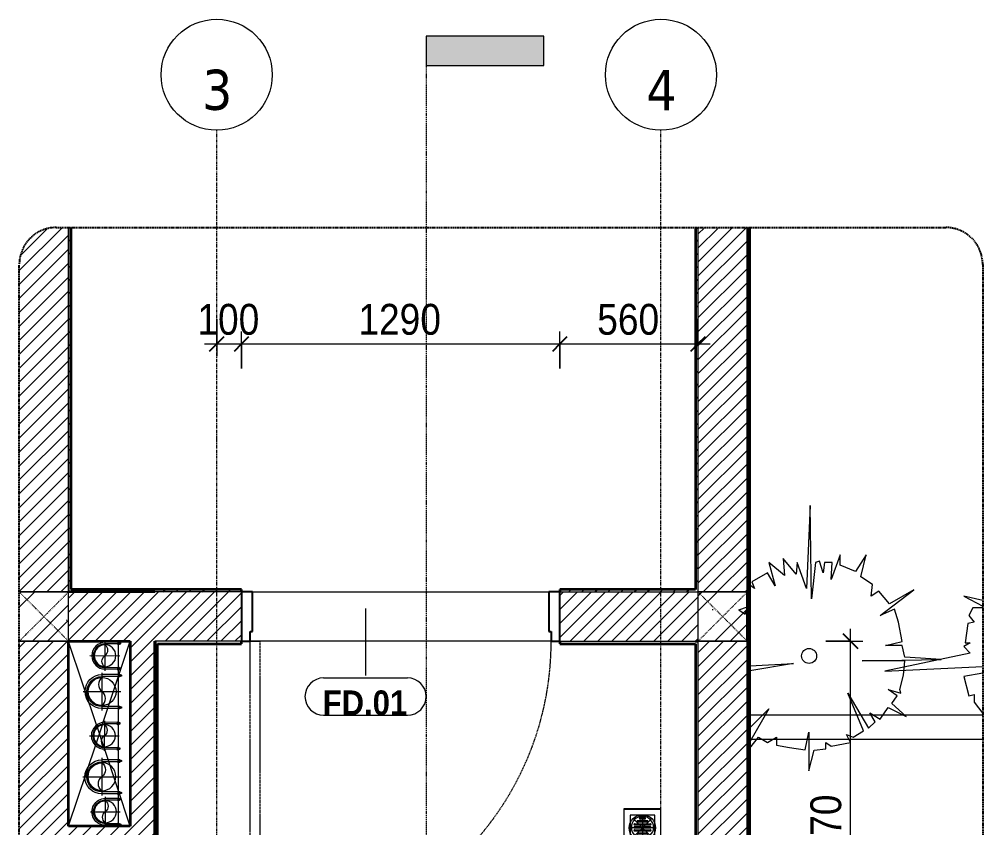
# Model space of a CAD drawing. Header units: millimetres. Extents: x 74302 to 149682, y -1785 to 49068.
# Drawn here: x 117418 to 121321, y 20531 to 23808 of the extents above; entities that cross this region are included whole.
import ezdxf

# ---------------------------------------------------------------- set-up
doc = ezdxf.new("R2010")
doc.units = ezdxf.units.MM
for name, pattern in [('Dash', [6, 3, -3]), ('Dash - Tight', [4.5, 3, -1.5]), ('Dash Dot 3_16_', [7.9375, 4.7625, -1.5875, 0, -1.5875]), ('Grid Line', [22.225, 12.7, -3.175, 3.175, -3.175]), ('Hidden', [7.14375, 4.7625, -2.38125]), ('IMPORT-CENTER _3_', [10.16, 6.35, -1.27, 1.27, -1.27])]:
    doc.linetypes.add(name, pattern=pattern)
for name, color, linetype, lineweight in [('0-4', 7, 'Continuous', 18), ('A-ANNO-DIMS', 211, 'Continuous', 9), ('A-ANNO-DIMS-50', 211, 'Continuous', 9), ('A-DETL-GENF-2', 92, 'Dash - Tight', 18), ('A-DETL-GENF-3', 92, 'Hidden', 25), ('A-DOOR', 31, 'Continuous', 18), ('A-DOOR-FRAM', 31, 'Continuous', 25), ('A-DOOR-IDEN', 31, 'Continuous', 9), ('A-WALL', 113, 'Continuous', 18), ('A-WALL-3', 113, 'Continuous', 35), ('A-WALL-PATT-3', 111, 'Continuous', 18), ('G-ANNO-SYMB', 111, 'Continuous', 9), ('G-ANNO-SYMB-1', 111, 'Dash Dot 3_16_', 18), ('G-IMPT', 8, 'Continuous', 18), ('G-IMPT-2', 8, 'Continuous', 25), ('G-IMPT-3', 8, 'IMPORT-CENTER _3_', 18), ('I-WALL-3', 2, 'Continuous', 35), ('L-PLNT-1', 253, 'Continuous', 18), ('M-EQPM', 50, 'Continuous', 18), ('S-COLS', 52, 'Continuous', 18), ('S-COLS-1', 9, 'Continuous', 18), ('S-COLS-3', 52, 'Dash', 18), ('S-COLS-4', 52, 'Continuous', 35), ('S-COLS-HDLN', 52, 'Dash', 18), ('S-GRID-1', 1, 'Grid Line', 9), ('S-GRID-IDEN', 1, 'Continuous', 9)]:
    doc.layers.add(name, color=color, linetype=linetype, lineweight=lineweight)
doc.styles.add('Arial_B', font='arialbd.ttf', dxfattribs={"width": 0.9, "height": 100})
doc.styles.add('Tahoma_B', font='tahomabd.ttf', dxfattribs={"height": 162.5})
doc.styles.add('UTM Avo', font='', dxfattribs={"width": 0.9, "height": 125})
doc.styles.get('UTM Avo').set_extended_font_data('UTM Avo')
doc.dimstyles.new('1_Dim_chi_tiet_2_5', dxfattribs={"dimscale": 304.8, "dimtxt": 124.912619, "dimasz": 0.19685, "dimexe": 0.164042, "dimexo": 0.0625, "dimgap": 0.016404, "dimtad": 1, "dimdec": 0, "dimrnd": 5, "dimzin": 0, "dimdsep": 46, "dimtxsty": 'UTM Avo', "dimblk1": 'OBLIQUE', "dimblk2": 'OBLIQUE', "dimsah": 1, "dimcen": 0.09, "dimdle": 0.164042, "dimazin": 0, "dimtfac": 1, "dimtdec": 4, "dimtix": 1, "dimtmove": 0, "dimatfit": 3, "dimfxl": 0.328084, "dimfxlon": 1, "dimtvp": 1, "dimtolj": 1, "dimtzin": 0, "dimarcsym": 2})
pattern_1 = [(45, (75565.04, 0), (-28.28427, 28.28427), [])]
pattern_2 = [(45, (75565.038, 0), (-26.516504, 26.516504), [])]
pattern_3 = [(50, (75565.04, 0), (364.368, -31.8783), [38.1, -419.1]), (355, (75565.04, 0), (-70.4859, 382.1133), [30.48, -335.28]), (100.451, (75595.4, -2.66), (293.885, 350.2334), [32.38, -356.18]), (46.184, (75565.04, 101.6), (542.1585, -84.086), [57.15, -628.65]), (96.636, (75610.2, 94.6), (474.805, 494.8554), [48.57, -534.27]), (351.184, (75565.04, 101.6), (474.81, 494.85), [45.72, -502.92]), (21, (75615.84, 76.2), (303.2285, -204.5305), [38.1, -419.1]), (326, (75615.84, 76.2), (123.604, 368.376), [30.48, -335.28]), (71.451, (75641.1, 59.16), (426.8341, 163.8427), [32.38, -356.18]), (37.5, (75565.04, 0), (6.17665, 169.11015), [3.353, -327.863, 3.353, -337.007, -336.55]), (37.5, (75565.04, 0), (6.17665, 169.11015), [-671.576, 3.353, -333.197]), (7.5, (75565.04, 0), (133.6389, 200.3615), [3.353, -190.703, 3.353, -320.243, -128.27]), (7.5, (75565.04, 0), (133.6389, 200.3615), [-517.652, 3.353, -124.917]), (327.5, (75451.75, 0), (271.18182, -11.45836), [3.353, -123.647, 3.353, -392.887, -525.78]), (327.5, (75451.75, 0), (271.18182, -11.45836), [-523.24, 3.353, -522.427]), (317.5, (75400.95, 0), (296.2585, 50.8528), [3.353, -161.747, 3.353, -259.791, -373.38]), (317.5, (75400.95, 0), (296.2585, 50.8528), [-428.244, 3.353, -370.027]), (45, (75565.04, 0), (-125.7236, 125.7236), []), (45, (75565.04, 190.5), (-125.7236, 125.7236), [])]

# ---------------------------------------------------------------- blocks, each defined once
blk = doc.blocks.new('FD_01 - FD_01-1200x2200mm-1787917-TKCS_SẢNH - BẬC CẤP 4 - MẶT BẰNG')
at = {"layer": 'A-DETL-GENF-2'}
for p, q in [((570, 100), (570, 1320)), ((570, 1320), (610, 1320)), ((610, 1320), (610, 100)), ((610, 100), (570, 100))]:
    blk.add_line(p, q, dxfattribs=at)
blk.add_arc((610, 100), 1220, 91.8789, 180, dxfattribs=at)
at = {"layer": 'A-DOOR-FRAM'}
for p, q in [((-610, 100), (-645, 100)), ((-645, 100), (-645, -100)), ((-610, 60), (-610, 100)), ((645, 100), (610, 100)), ((610, 100), (610, 60)), ((645, -100), (645, 100)), ((-600, 60), (-610, 60)), ((-600, -100), (-600, 60)), ((610, 60), (600, 60)), ((600, 60), (600, -100)), ((-645, -100), (-600, -100)), ((600, -100), (645, -100))]:
    blk.add_line(p, q, dxfattribs=at)
blk = doc.blocks.new('TKTC_XREF_251221_MB TANG 1 - TKTC_XREF_260130_MB TANG 1_dwg_CUM U_DN100-4202112-TKCS_SẢNH - BẬC CẤP 4 - MẶT BẰNG')
at = {"layer": 'G-IMPT'}
blk.add_hatch(color=256, dxfattribs=at).paths.add_polyline_path([(0, 61), (0, 57), (14.8, 55.1), (28.5, 49.4), (40.3, 40.3), (49.4, 28.5), (55.1, 14.8), (57, 0), (55.1, -14.8), (49.4, -28.5), (40.3, -40.3), (28.5, -49.4), (14.8, -55.1), (0, -57), (0, -61), (15.8, -58.9), (30.5, -52.8), (43.1, -43.1), (52.8, -30.5), (58.9, -15.8), (61, 0), (58.9, 15.8), (52.8, 30.5), (43.1, 43.1), (30.5, 52.8), (15.8, 58.9)])
for p, q in [((-79.1, 66.6), (-79.1, 63.4)), ((-76.6, 66.6), (-76.6, 63.4)), ((-74.6, 66.6), (-74.6, 63.4)), ((-72.7, 69.3), (-72.7, 60.7)), ((-66.9, 67.9), (-71.7, 67.9)), ((-66.9, 62.1), (-71.7, 62.1)), ((-65, 69), (0, 69)), ((-79.1, -63.4), (-79.1, -66.6)), ((-76.6, -63.4), (-76.6, -66.6)), ((-74.6, -63.4), (-74.6, -66.6)), ((-72.7, -60.7), (-72.7, -69.3)), ((-66.9, -62.1), (-71.7, -62.1)), ((-66.9, -67.9), (-71.7, -67.9)), ((-65, -69), (0, -69))]:
    blk.add_line(p, q, dxfattribs=at)
at = {"layer": 'G-IMPT', "flags": 128}
for points in [[(-72.7, 67.6), (-78.1, 67.6), (-78.1, 62.4), (-72.7, 62.4)], [(-71.7, 59.2), (-66.9, 59.2), (-66.9, 70.8), (-71.7, 70.8)], [(-66.9, 70.8), (-66.9, 72.7), (-65, 72.7), (-65, 57.3), (-66.9, 57.3), (-66.9, 59.2)], [(-65, 61), (0, 61), (0, 57)], [(-72.7, -62.4), (-78.1, -62.4), (-78.1, -67.6), (-72.7, -67.6)], [(-71.7, -70.8), (-66.9, -70.8), (-66.9, -59.2), (-71.7, -59.2)], [(-66.9, -59.2), (-66.9, -57.3), (-65, -57.3), (-65, -72.7), (-66.9, -72.7), (-66.9, -70.8)], [(-65, -61), (0, -61), (0, -57)]]:
    blk.add_lwpolyline(points, dxfattribs=at)
at = {"layer": 'G-IMPT'}
for centre, radius, start, end in [((-78.1, 66.6), 0.96, 90, 180), ((-78.1, 63.4), 0.96, 180, 270), ((-71.1, 69.3), 1.56, 112.6199, 247.3801), ((-67.9, 65), 4.8, 143.1301, 216.8699), ((-71.1, 60.7), 1.56, 112.6199, 247.3801), ((0, 0), 69, 270, 90), ((0, 0), 61, 270, 90), ((0, 0), 57, 270, 90), ((-78.1, -63.4), 0.96, 90, 180), ((-78.1, -66.6), 0.96, 180, 270), ((-71.1, -60.7), 1.56, 112.6199, 247.3801), ((-67.9, -65), 4.8, 143.1301, 216.8699), ((-71.1, -69.3), 1.56, 112.6199, 247.3801)]:
    blk.add_arc(centre, radius, start, end, dxfattribs=at)
blk = doc.blocks.new('TKTC_XREF_251221_MB TANG 1 - TKTC_XREF_260130_MB TANG 1_dwg_$cc-4202113-TKCS_SẢNH - BẬC CẤP 4 - MẶT BẰNG')
at = {"layer": 'G-IMPT'}
blk.add_circle((0, 0), 0.5, dxfattribs=at)
for centre, radius, start, end in [((0, 0), 0.5, 90, 270), ((0.188, 0.25), 0.313, 126.8699, 233.1301), ((-0.188, -0.25), 0.313, 306.8699, 53.1301)]:
    blk.add_arc(centre, radius, start, end, dxfattribs=at)
at = {"layer": 'G-IMPT-3'}
for p, q in [((0, -0.653), (0, 0.673)), ((-0.673, 0), (0.673, 0))]:
    blk.add_line(p, q, dxfattribs=at)
blk = doc.blocks.new('TKTC_XREF_251221_MB TANG 1 - TKTC_XREF_260130_MB TANG 1_dwg_$cc-4202114-TKCS_SẢNH - BẬC CẤP 4 - MẶT BẰNG')
at = {"layer": 'G-IMPT'}
blk.add_circle((0, 0), 0.5, dxfattribs=at)
for centre, radius, start, end in [((0, 0), 0.5, 90, 270), ((0.188, 0.25), 0.313, 126.8699, 233.1301), ((-0.188, -0.25), 0.313, 306.8699, 53.1301)]:
    blk.add_arc(centre, radius, start, end, dxfattribs=at)
at = {"layer": 'G-IMPT-3'}
for p, q in [((0, -0.673), (0, 0.673)), ((-0.673, 0), (0.673, 0))]:
    blk.add_line(p, q, dxfattribs=at)
blk = doc.blocks.new('TKTC_XREF_251221_MB TANG 1 - TKTC_XREF_260130_MB TANG 1_dwg_CUM U_DN100-4202115-TKCS_SẢNH - BẬC CẤP 4 - MẶT BẰNG')
at = {"layer": 'G-IMPT'}
blk.add_hatch(color=256, dxfattribs=at).paths.add_polyline_path([(0, -61), (0, -57), (14.8, -55.1), (28.5, -49.4), (41.2, -39.1), (49.4, -28.5), (55.1, -14.8), (57, 0), (55.1, 14.8), (49.4, 28.5), (40.3, 40.3), (28.5, 49.4), (14.8, 55.1), (0, 57), (0, 61), (15.8, 58.9), (30.5, 52.8), (43.1, 43.1), (52.8, 30.5), (58.9, 15.8), (61, 0), (58.9, -15.8), (52.8, -30.5), (43.1, -43.1), (30.5, -52.8), (15.8, -58.9)])
for p, q in [((-79.1, 66.6), (-79.1, 63.4)), ((-76.6, 66.6), (-76.6, 63.4)), ((-74.6, 66.6), (-74.6, 63.4)), ((-72.7, 69.3), (-72.7, 60.7)), ((-66.9, 67.9), (-71.7, 67.9)), ((-66.9, 62.1), (-71.7, 62.1)), ((-65, 69), (0, 69)), ((-79.1, -63.4), (-79.1, -66.6)), ((-76.6, -63.4), (-76.6, -66.6)), ((-74.6, -63.4), (-74.6, -66.6)), ((-72.7, -60.7), (-72.7, -69.3)), ((-66.9, -62.1), (-71.7, -62.1)), ((-66.9, -67.9), (-71.7, -67.9)), ((-65, -69), (0, -69))]:
    blk.add_line(p, q, dxfattribs=at)
at = {"layer": 'G-IMPT', "flags": 128}
for points in [[(-72.7, 67.6), (-78.1, 67.6), (-78.1, 62.4), (-72.7, 62.4)], [(-71.7, 59.2), (-66.9, 59.2), (-66.9, 70.8), (-71.7, 70.8)], [(-66.9, 70.8), (-66.9, 72.7), (-65, 72.7), (-65, 57.3), (-66.9, 57.3), (-66.9, 59.2)], [(-65, 61), (0, 61), (0, 57)], [(-72.7, -62.4), (-78.1, -62.4), (-78.1, -67.6), (-72.7, -67.6)], [(-71.7, -70.8), (-66.9, -70.8), (-66.9, -59.2), (-71.7, -59.2)], [(-66.9, -59.2), (-66.9, -57.3), (-65, -57.3), (-65, -72.7), (-66.9, -72.7), (-66.9, -70.8)], [(-65, -61), (0, -61), (0, -57)]]:
    blk.add_lwpolyline(points, dxfattribs=at)
at = {"layer": 'G-IMPT'}
for centre, radius, start, end in [((-78.1, 66.6), 0.96, 90, 180), ((-78.1, 63.4), 0.96, 180, 270), ((-71.1, 69.3), 1.56, 112.6199, 247.3801), ((-67.9, 65), 4.8, 143.1301, 216.8699), ((-71.1, 60.7), 1.56, 112.6199, 247.3801), ((0, 0), 69, 270, 90), ((0, 0), 61, 270, 90), ((0, 0), 57, 270, 90), ((-78.1, -63.4), 0.96, 90, 180), ((-78.1, -66.6), 0.96, 180, 270), ((-71.1, -60.7), 1.56, 112.6199, 247.3801), ((-67.9, -65), 4.8, 143.1301, 216.8699), ((-71.1, -69.3), 1.56, 112.6199, 247.3801)]:
    blk.add_arc(centre, radius, start, end, dxfattribs=at)
blk = doc.blocks.new('TKTC_XREF_251221_MB TANG 1 - TKTC_XREF_260130_MB TANG 1_dwg_$cc-4202111-TKCS_SẢNH - BẬC CẤP 4 - MẶT BẰNG')
at = {"layer": 'G-IMPT'}
blk.add_circle((0, 0), 0.5, dxfattribs=at)
for centre, radius, start, end in [((0, 0), 0.5, 90, 270), ((0.188, 0.25), 0.313, 126.8699, 233.1301), ((-0.188, -0.25), 0.313, 306.8699, 53.1301)]:
    blk.add_arc(centre, radius, start, end, dxfattribs=at)
at = {"layer": 'G-IMPT-3'}
for p, q in [((0, -0.673), (0, 0.673)), ((-0.673, 0), (0.673, 0))]:
    blk.add_line(p, q, dxfattribs=at)
blk = doc.blocks.new('TKTC_XREF_251221_MB TANG 1 - TKTC_XREF_260130_MB TANG 1_dwg_$cc-4202116-TKCS_SẢNH - BẬC CẤP 4 - MẶT BẰNG')
at = {"layer": 'G-IMPT'}
blk.add_circle((0, 0), 0.5, dxfattribs=at)
for centre, radius, start, end in [((0, 0), 0.5, 90, 270), ((0.188, 0.25), 0.313, 126.8699, 233.1301), ((-0.188, -0.25), 0.313, 306.8699, 53.1301)]:
    blk.add_arc(centre, radius, start, end, dxfattribs=at)
at = {"layer": 'G-IMPT-3'}
for p, q in [((0, -0.673), (0, 0.673)), ((-0.673, 0), (0.673, 0))]:
    blk.add_line(p, q, dxfattribs=at)
blk = doc.blocks.new('TKTC_XREF_251221_MB TANG 1 - TKTC_XREF_260130_MB TANG 1_dwg_$cc-4202121-TKCS_SẢNH - BẬC CẤP 4 - MẶT BẰNG')
at = {"layer": 'G-IMPT'}
blk.add_circle((0, 0), 0.5, dxfattribs=at)
for centre, radius, start, end in [((0, 0), 0.5, 90, 270), ((0.188, 0.25), 0.313, 126.8699, 233.1301), ((-0.188, -0.25), 0.313, 306.8699, 53.1301)]:
    blk.add_arc(centre, radius, start, end, dxfattribs=at)
at = {"layer": 'G-IMPT-3'}
for p, q in [((0, -0.673), (0, 0.659)), ((-0.673, 0), (0.673, 0))]:
    blk.add_line(p, q, dxfattribs=at)
blk = doc.blocks.new('TKTC_XREF_251221_MB TANG 1 - TKTC_XREF_260130_MB TANG 1_dwg_FD-4202126-TKCS_SẢNH - BẬC CẤP 4 - MẶT BẰNG')
at = {"layer": 'G-IMPT'}
for p, q in [((0, 53.3), (0, -53.3)), ((53.3, 0), (-53.3, 0)), ((-37.7, 37.7), (37.7, -37.7)), ((37.7, 37.7), (-37.7, -37.7))]:
    blk.add_line(p, q, dxfattribs=at)
at = {"layer": 'G-IMPT', "flags": 128}
blk.add_lwpolyline([(-75, -75), (75, -75), (75, 75), (-75, 75)], close=True, dxfattribs=at)
at = {"layer": 'G-IMPT'}
blk.add_circle((0, 0), 53.3, dxfattribs=at)
blk = doc.blocks.new('TKTC_XREF_251221_MB TANG 1 - TKTC_XREF_260130_MB TANG 1_dwg_THU NUOC - THU NUOC-444531-TKCS_MB TẦNG 1-4202120-TKCS_SẢNH - BẬC CẤP 4 - MẶT BẰNG')
at = {"layer": 'M-EQPM'}
for p, q in [((-23.3, 10.8), (40.9, 10.8)), ((40.9, 4.8), (-23.3, 4.8)), ((-11, 23.3), (28.5, 23.3)), ((28.5, 17.3), (-11, 17.3)), ((-1.1, 35.6), (18.5, 35.6)), ((18.5, 29.6), (-1.1, 29.6)), ((-23.3, -13.6), (40.9, -13.6)), ((40.9, -19.6), (-23.3, -19.6)), ((-11, -26.1), (28.5, -26.1)), ((28.5, -32.1), (-11, -32.1)), ((-1.1, -38.5), (18.5, -38.5)), ((18.5, -44.5), (-1.1, -44.5))]:
    blk.add_line(p, q, dxfattribs=at)
at = {"layer": 'M-EQPM', "flags": 128}
for points in [[(83.7, -79.4), (83.7, 70.6), (-66.3, 70.6), (-66.3, -79.4)], [(58.7, -54.4), (58.7, 45.6), (-41.3, 45.6), (-41.3, -54.4)]]:
    blk.add_lwpolyline(points, close=True, dxfattribs=at)
for points in [[(-23.3, -1.2), (0.7, -1.2), (0.7, -7.2), (-23.3, -7.2)], [(40.9, -7.2), (16.7, -7.2), (16.7, -1.2), (40.9, -1.2)]]:
    blk.add_lwpolyline(points, dxfattribs=at)
at = {"layer": 'M-EQPM'}
for centre, radius, start, end in [((8.7, -4.4), 45, 360, 180), ((8.7, -4.4), 45, 360, 180), ((-23.3, 7.8), 3, 90, 270), ((-11, 20.3), 3, 90, 270), ((-1.1, 32.6), 3, 90, 270), ((18.5, 32.6), 3, 270, 90), ((28.5, 20.3), 3, 270, 90), ((40.9, 7.8), 3, 270, 90), ((8.7, -4.4), 45, 180, 360), ((8.7, -4.4), 45, 180, 360), ((-23.3, -4.2), 3, 90, 270), ((-23.3, -16.6), 3, 90, 270), ((-11, -29.1), 3, 90, 270), ((-1.1, -41.5), 3, 90, 270), ((18.5, -41.5), 3, 270, 90), ((28.5, -29.1), 3, 270, 90), ((40.9, -4.2), 3, 270, 90), ((40.9, -16.6), 3, 270, 90)]:
    blk.add_arc(centre, radius, start, end, dxfattribs=at)
blk = doc.blocks.new('TKTC_XREF_251221_MB TANG 1 - TKTC_XREF_260130_MB TANG 1_dwg-4202109-TKCS_SẢNH - BẬC CẤP 4 - MẶT BẰNG')
at = {"layer": 'G-IMPT', "flags": 128}
blk.add_lwpolyline([(-160898.9, -380059.7), (-160898.9, -380808.5), (-160849.2, -380808.2), (-160849.2, -380059.7)], dxfattribs=at)
at = {"layer": 'G-IMPT-2'}
blk.add_line((-160739, -384109.7), (-158709.1, -384109.7), dxfattribs=at)
at = {"extrusion": (0, 0, -1)}
for name, p, xscale, yscale, zscale, rotation in [('TKTC_XREF_251221_MB TANG 1 - TKTC_XREF_260130_MB TANG 1_dwg_$cc-4202113-TKCS_SẢNH - BẬC CẤP 4 - MẶT BẰNG', (160952.6, -380118.5), 90.00000000005119, 90.00000000005119, -90.0000000000512, 180.3740267799373), ('TKTC_XREF_251221_MB TANG 1 - TKTC_XREF_260130_MB TANG 1_dwg_CUM U_DN100-4202115-TKCS_SẢNH - BẬC CẤP 4 - MẶT BẰNG', (160963.8, -380263.6), 0.9974999999999965, 0.9974999999999965, -0.9974999999999965, 0.0009913385626578414), ('TKTC_XREF_251221_MB TANG 1 - TKTC_XREF_260130_MB TANG 1_dwg_$cc-4202116-TKCS_SẢNH - BẬC CẤP 4 - MẶT BẰNG', (160954.4, -380442.8), 90.00000000005119, 90.00000000005119, -90.0000000000512, 180.3740267799373), ('TKTC_XREF_251221_MB TANG 1 - TKTC_XREF_260130_MB TANG 1_dwg_$cc-4202111-TKCS_SẢNH - BẬC CẤP 4 - MẶT BẰNG', (160964.3, -380608.8), 113.7150000000092, 113.7150000000092, -113.7150000000092, 179.9990086636432), ('TKTC_XREF_251221_MB TANG 1 - TKTC_XREF_260130_MB TANG 1_dwg_CUM U_DN100-4202115-TKCS_SẢNH - BẬC CẤP 4 - MẶT BẰNG', (160964.3, -380609.7), 0.9975000000000005, 0.9975000000000005, -0.9975000000000005, 0.000991338195008684), ('TKTC_XREF_251221_MB TANG 1 - TKTC_XREF_260130_MB TANG 1_dwg_$cc-4202121-TKCS_SẢNH - BẬC CẤP 4 - MẶT BẰNG', (160950.4, -380750.5), 89.77500000000572, 89.77500000000572, -89.77500000000572, 180.0009685526747), ('TKTC_XREF_251221_MB TANG 1 - TKTC_XREF_260130_MB TANG 1_dwg_CUM U_DN100-4202115-TKCS_SẢNH - BẬC CẤP 4 - MẶT BẰNG', (160950.4, -380751.2), 0.7875000000000006, 0.7875000000000006, -0.7875000000000006, 0.002951227274326912)]:
    blk.add_blockref(name, p, dxfattribs=dict(at, xscale=xscale, yscale=yscale, zscale=zscale, rotation=rotation))
for name, p, xscale, yscale, zscale, rotation in [('TKTC_XREF_251221_MB TANG 1 - TKTC_XREF_260130_MB TANG 1_dwg_CUM U_DN100-4202112-TKCS_SẢNH - BẬC CẤP 4 - MẶT BẰNG', (-160950.6, -380118.5), 0.7894736842105242, 0.7894736842105242, 0.7894736842105242, 179.6259732184666), ('TKTC_XREF_251221_MB TANG 1 - TKTC_XREF_260130_MB TANG 1_dwg_$cc-4202114-TKCS_SẢNH - BẬC CẤP 4 - MẶT BẰNG', (-160963.8, -380263.6), 113.7150000000092, 113.7150000000092, 113.7150000000092, 359.9990086636432), ('TKTC_XREF_251221_MB TANG 1 - TKTC_XREF_260130_MB TANG 1_dwg_CUM U_DN100-4202112-TKCS_SẢNH - BẬC CẤP 4 - MẶT BẰNG', (-160952.5, -380442.8), 0.7894736842105242, 0.7894736842105242, 0.7894736842105242, 179.6259732184666)]:
    blk.add_blockref(name, p, dxfattribs=dict(xscale=xscale, yscale=yscale, zscale=zscale, rotation=rotation))
for name, p in [('TKTC_XREF_251221_MB TANG 1 - TKTC_XREF_260130_MB TANG 1_dwg_FD-4202126-TKCS_SẢNH - BẬC CẤP 4 - MẶT BẰNG', (-158774.2, -380816.2)), ('TKTC_XREF_251221_MB TANG 1 - TKTC_XREF_260130_MB TANG 1_dwg_THU NUOC - THU NUOC-444531-TKCS_MB TẦNG 1-4202120-TKCS_SẢNH - BẬC CẤP 4 - MẶT BẰNG', (-158782.8, -380810))]:
    blk.add_blockref(name, p)
blk = doc.blocks.new('TKTC_XREF_251221_MB TANG 1 - TKTC_XREF_251221_MB TANG 1-2038492-TKCS_SẢNH - BẬC CẤP 4 - MẶT BẰNG')
blk.add_blockref('TKTC_XREF_251221_MB TANG 1 - TKTC_XREF_260130_MB TANG 1_dwg-4202109-TKCS_SẢNH - BẬC CẤP 4 - MẶT BẰNG', (169499.1, 384109.7))
blk = doc.blocks.new('CAY MAI VAN PHUC - CAY DUC SOC_dwg-2256080-TKCS_SẢNH - BẬC CẤP 4 - MẶT BẰNG')
at = {"layer": 'G-IMPT', "flags": 128}
for points in [[(-375.4, 284.7), (-472.6, 306.7), (-375.4, 255.3)], [(-375.4, 246.9), (-426.1, 246.9), (-446, 207.1), (-419.4, 173.8), (-452.7, 167.2), (-466, 67.5), (-439.4, 67.5), (-472.6, 47.6), (-439.4, 14.4), (-878.3, -78.6), (-375.4, -53.5)], [(-375.4, -88.8), (-472.6, -105.2), (-446, -204.9), (-419.4, -198.2), (-419.4, -238.1), (-375.4, -295.3)]]:
    blk.add_lwpolyline(points, dxfattribs=at)
blk = doc.blocks.new('CAY MAI VAN PHUC - CAY BONG TRANG-2256081-TKCS_SẢNH - BẬC CẤP 4 - MẶT BẰNG')
at = {"xscale": 0.7894736842105263, "yscale": 0.7894736842105263, "zscale": 0.7894736842105263}
blk.add_blockref('CAY MAI VAN PHUC - CAY DUC SOC_dwg-2256080-TKCS_SẢNH - BẬC CẤP 4 - MẶT BẰNG', (0, 0), dxfattribs=at)
blk = doc.blocks.new('CAY MAI VAN PHUC - CAY DUC SOC_dwg-V40-TKCS_SẢNH - BẬC CẤP 4 - MẶT BẰNG')
at = {"layer": 'G-IMPT', "flags": 128}
for points in [[(32.8, 479.5), (12.9, 293.4), (6.2, 771.8), (-13.8, 346.6), (-60.3, 479.5), (-67, 419.7), (-133.5, 499.4), (-126.8, 413), (-206.6, 479.5), (-173.4, 359.9), (-213.3, 426.3), (-293.1, 379.8), (-279.8, 346.6), (-304.1, 362.8)], [(-304.1, -472.8), (-259.8, -417.5), (-213.3, -444.1), (-166.7, -417.5), (-166.7, -457.4), (-100.2, -470.7), (-19.9, -481.4), (-0.5, -390.9), (-0.5, -590.3), (26.2, -484), (86, -477.3), (86, -444.1), (112.6, -464), (212.4, -444.1), (192.4, -404.2), (225.7, -417.5), (278.9, -384.3), (199.1, -191.6), (305.5, -371), (338.7, -337.8), (312.1, -291.3), (365.3, -324.5), (405.2, -264.7), (498.3, -311.2), (425.2, -244.8), (451.8, -204.9), (405.2, -171.7), (471.7, -191.6), (465.1, -171.7), (485, -98.6), (491.7, -25.5), (272.2, -25.5), (677.9, -18.8), (491.7, -5.6), (478.4, 54.2), (391.9, 54.2), (478.4, 74.2), (458.4, 173.8), (438.5, 240.3), (365.3, 207.1), (538.2, 340), (411.9, 266.9), (358.7, 333.3), (318.8, 306.7), (325.4, 366.5), (265.6, 406.4), (292.2, 519.4), (239, 433), (159.2, 466.2), (159.2, 519.4), (112.6, 393.1), (119.3, 479.5), (79.4, 479.5), (72.7, 426.3), (52.8, 486.1), (32.8, 479.5)], [(-304.1, -50), (-80.3, -38.8), (-304.1, -76.7)], [(-304.1, -368.7), (-206.6, -271.3), (-304.1, -441.8)]]:
    blk.add_lwpolyline(points, dxfattribs=at)
at = {"layer": 'G-IMPT'}
blk.add_circle((0, 0), 38.6, dxfattribs=at)
blk = doc.blocks.new('CAY MAI VAN PHUC - CAY BONG TRANG-V41-TKCS_SẢNH - BẬC CẤP 4 - MẶT BẰNG')
at = {"xscale": 0.7894736842105263, "yscale": 0.7894736842105263, "zscale": 0.7894736842105263}
blk.add_blockref('CAY MAI VAN PHUC - CAY DUC SOC_dwg-V40-TKCS_SẢNH - BẬC CẤP 4 - MẶT BẰNG', (0, 0), dxfattribs=at)
blk = doc.blocks.new('G1_SOF - BO TRU - 200x200-V42-TKCS_SẢNH - BẬC CẤP 4 - MẶT BẰNG')
at = {"layer": 'S-COLS-HDLN'}
for p, q in [((100, 100), (-99.9, -99.9)), ((-99.9, 99.9), (100, -100))]:
    blk.add_line(p, q, dxfattribs=at)
blk = doc.blocks.new('G1_SOF - BO TRU - 200x200-3050151-TKCS_SẢNH - BẬC CẤP 4 - MẶT BẰNG')
at = {"layer": 'S-COLS-HDLN'}
for p, q in [((-100, 100), (100, -100)), ((100, 100), (-100, -100))]:
    blk.add_line(p, q, dxfattribs=at)
blk = doc.blocks.new('BORDER VIEW - BORDER VIEW-2198951-TKCS_SẢNH - BẬC CẤP 4 - MẶT BẰNG')
at = {"layer": 'A-DETL-GENF-3'}
for p, q in [((150, 6537.1), (3753.6, 6537.1)), ((0, 150), (0, 6387.1)), ((3903.6, 6387.1), (3903.6, 150)), ((3753.6, 0), (150, 0))]:
    blk.add_line(p, q, dxfattribs=at)
for centre, start, end in [((150, 6387.1), 90, 180), ((3753.6, 6387.1), 0, 90), ((150, 150), 180, 270), ((3753.6, 150), 270, 0)]:
    blk.add_arc(centre, 150, start, end, dxfattribs=at)
blk = doc.blocks.new('Grid - M_Grid Head - Circle-353313-TKCS_SẢNH - BẬC CẤP 4 - MẶT BẰNG')
at = {"layer": 'S-GRID-IDEN'}
blk.add_circle((0, 0), 4.5, dxfattribs=at)
blk = doc.blocks.new('Section - 3_32_ x 3_8_-4701953-TKCS_SẢNH - BẬC CẤP 4 - MẶT BẰNG')
at = {"layer": 'G-ANNO-SYMB'}
blk.add_hatch(color=256, dxfattribs=at).paths.add_polyline_path([(0, 9.525), (0, 0), (-2.38125, 0), (-2.38125, 9.525)])
for p, q in [((0, 9.525), (-2.38125, 9.525)), ((-2.38125, 9.525), (-2.38125, 0)), ((0, 0), (0, 9.525)), ((-2.38125, 0), (0, 0))]:
    blk.add_line(p, q, dxfattribs=at)
blk = doc.blocks.new('STN_Door Tag - STN_Door Tag-1788670-TKCS_SẢNH - BẬC CẤP 4 - MẶT BẰNG')
at = {"layer": 'A-DOOR-IDEN'}
for p, q in [((-3.37, 1.495), (3.431, 1.495)), ((-3.37, -1.524), (3.431, -1.524))]:
    blk.add_line(p, q, dxfattribs=at)
for centre, start, end in [((-3.37, -0.015), 90, 270), ((3.431, -0.015), 270, 90)]:
    blk.add_arc(centre, 1.509, start, end, dxfattribs=at)
blk = doc.blocks.new('DIMBLOCK25-TKCS_SẢNH - BẬC CẤP 4 - MẶT BẰNG')
at = {"layer": 'A-ANNO-DIMS-50'}
for p, q in [((118217.6, 22591.9), (118217.6, 22441.9)), ((118217.6, 22491.9), (118217.6, 22591.9)), ((118317.7, 22391.9), (118317.7, 22541.9)), ((118167.6, 22491.9), (118317.7, 22491.9)), ((118317.7, 22491.9), (118317.7, 22391.9))]:
    blk.add_line(p, q, dxfattribs=at)
at = {"layer": 'A-ANNO-DIMS-50', "lineweight": 25}
for p, q in [((118217.6, 22491.9), (118187.6, 22461.9)), ((118217.6, 22491.9), (118247.6, 22521.9)), ((118317.7, 22491.9), (118287.7, 22461.9)), ((118317.7, 22491.9), (118347.7, 22521.9))]:
    blk.add_line(p, q, dxfattribs=at)
at = {"layer": 'A-ANNO-DIMS-50', "color": 0, "insert": (118139.3, 22654.3), "char_height": 125, "width": 308.118, "attachment_point": 1, "line_spacing_factor": 1.110334, "style": 'UTM Avo'}
blk.add_mtext('100', dxfattribs=at)
blk = doc.blocks.new('_Oblique')
at = {"color": 0, "linetype": 'ByBlock', "lineweight": -2}
blk.add_line((-0.5, -0.5), (0.5, 0.5), dxfattribs=at)
blk = doc.blocks.new('DIMBLOCK26-TKCS_SẢNH - BẬC CẤP 4 - MẶT BẰNG')
at = {"layer": 'A-ANNO-DIMS-50'}
for p, q in [((118317.7, 22391.9), (118317.7, 22541.9)), ((119607.7, 22391.9), (119607.7, 22541.9)), ((118317.7, 22491.9), (119607.7, 22491.9)), ((118317.7, 22491.9), (118317.7, 22391.9)), ((119607.7, 22491.9), (119607.7, 22391.9))]:
    blk.add_line(p, q, dxfattribs=at)
at = {"layer": 'A-ANNO-DIMS-50', "lineweight": 25}
for p, q in [((118317.7, 22491.9), (118287.7, 22461.9)), ((118317.7, 22491.9), (118347.7, 22521.9)), ((119607.7, 22491.9), (119577.7, 22461.9)), ((119607.7, 22491.9), (119637.7, 22521.9))]:
    blk.add_line(p, q, dxfattribs=at)
at = {"layer": 'A-ANNO-DIMS-50', "color": 0, "insert": (118791.5, 22654.3), "char_height": 125, "width": 410.824, "attachment_point": 1, "line_spacing_factor": 1.110334, "style": 'UTM Avo'}
blk.add_mtext('1290', dxfattribs=at)
blk = doc.blocks.new('DIMBLOCK27-TKCS_SẢNH - BẬC CẤP 4 - MẶT BẰNG')
at = {"layer": 'A-ANNO-DIMS-50'}
for p, q in [((120167.6, 22591.9), (120167.6, 22441.9)), ((120167.6, 22491.9), (120167.6, 22591.9)), ((119607.7, 22391.9), (119607.7, 22541.9)), ((119607.7, 22491.9), (120217.6, 22491.9)), ((119607.7, 22491.9), (119607.7, 22391.9))]:
    blk.add_line(p, q, dxfattribs=at)
at = {"layer": 'A-ANNO-DIMS-50', "lineweight": 25}
for p, q in [((119607.7, 22491.9), (119577.7, 22461.9)), ((119607.7, 22491.9), (119637.7, 22521.9)), ((120167.6, 22491.9), (120137.6, 22461.9)), ((120167.6, 22491.9), (120197.6, 22521.9))]:
    blk.add_line(p, q, dxfattribs=at)
at = {"layer": 'A-ANNO-DIMS-50', "color": 0, "insert": (119759.3, 22654.3), "char_height": 125, "width": 308.118, "attachment_point": 1, "line_spacing_factor": 1.110334, "style": 'UTM Avo'}
blk.add_mtext('560', dxfattribs=at)
blk = doc.blocks.new('DIMBLOCK29-TKCS_SẢNH - BẬC CẤP 4 - MẶT BẰNG')
at = {"layer": 'A-ANNO-DIMS-50', "lineweight": 25}
for p, q in [((120785.2, 21286.9), (120755.2, 21316.9)), ((120785.2, 21286.9), (120815.2, 21256.9)), ((120785.2, 19716.9), (120755.2, 19746.9)), ((120785.2, 19716.9), (120815.2, 19686.9))]:
    blk.add_line(p, q, dxfattribs=at)
at = {"layer": 'A-ANNO-DIMS-50'}
for p, q in [((120785.2, 19716.9), (120785.2, 21336.9)), ((120685.2, 21286.9), (120835.2, 21286.9)), ((120785.2, 21286.9), (120685.2, 21286.9)), ((120685.2, 19716.9), (120835.2, 19716.9)), ((120785.2, 19716.9), (120685.2, 19716.9))]:
    blk.add_line(p, q, dxfattribs=at)
at = {"layer": 'A-ANNO-DIMS-50', "color": 0, "insert": (120622.9, 20330.8), "char_height": 125, "width": 410.824, "attachment_point": 1, "rotation": 90, "line_spacing_factor": 1.110334, "style": 'UTM Avo'}
blk.add_mtext('1570', dxfattribs=at)

msp = doc.modelspace()

# ---------------------------------------------------------------- hatches: boundary and pattern name
at = {"layer": 'A-WALL-PATT-3'}
h = msp.add_hatch(dxfattribs=at)
h.set_pattern_fill('FP_1', color=256, style=0, pattern_type=2)
h.set_pattern_definition(pattern_1)
h.paths.add_polyline_path([(117437.8, 21486.9), (117617.6, 21486.9), (117617.6, 22964.1), (117567.7, 22964.1), (117528.9, 22959), (117492.7, 22944), (117461.6, 22920.1), (117437.8, 22889.1), (117422.8, 22852.9), (117417.7, 22814.1), (117417.7, 21486.9), (117422.8, 21486.9)])
h = msp.add_hatch(dxfattribs=at)
h.set_pattern_fill('FP_4', color=256, style=0, pattern_type=2)
h.set_pattern_definition(pattern_2)
h.paths.add_polyline_path([(117627.7, 21486.9), (117627.7, 22964.1), (117617.7, 22964.1), (117617.7, 21486.9)])
h = msp.add_hatch(dxfattribs=at)
h.set_pattern_fill('FP_4', color=256, style=0, pattern_type=2)
h.set_pattern_definition(pattern_2)
h.paths.add_polyline_path([(120157.6, 21496.9), (120167.6, 21496.9), (120167.6, 22964.1), (120157.6, 22964.1), (120157.6, 22028.4)])
h = msp.add_hatch(dxfattribs=at)
h.set_pattern_fill('FP_1', color=256, style=0, pattern_type=2)
h.set_pattern_definition(pattern_1)
h.paths.add_polyline_path([(120367.6, 17636.9), (120367.6, 21286.9), (120167.6, 21286.9), (120167.6, 17636.9)])
h.paths.add_polyline_path([(120367.6, 21486.9), (120367.6, 22964.1), (120167.6, 22964.1), (120167.6, 21486.9)])
h = msp.add_hatch(dxfattribs=at)
h.set_pattern_fill('FP_1', color=256, style=0, pattern_type=2)
h.set_pattern_definition(pattern_1)
h.paths.add_polyline_path([(117967.6, 21286.9), (117967.6, 21486.9), (117617.6, 21486.9), (117617.6, 21286.9), (117890.8, 21286.9)])
h = msp.add_hatch(dxfattribs=at)
h.set_pattern_fill('FP_4', color=256, style=0, pattern_type=2)
h.set_pattern_definition(pattern_2)
h.paths.add_polyline_path([(119607.7, 21486.9), (120167.6, 21486.9), (120167.6, 21496.9), (119607.7, 21496.9)])
h.paths.add_polyline_path([(117967.6, 21486.9), (118317.7, 21486.9), (118317.7, 21496.9), (117627.7, 21496.9), (117627.7, 21486.9)])
h = msp.add_hatch(dxfattribs=at)
h.set_pattern_fill('FP_1', color=256, style=0, pattern_type=2)
h.set_pattern_definition(pattern_1)
h.paths.add_polyline_path([(120157.6, 21286.9), (120167.6, 21286.9), (120167.6, 21486.9), (119607.7, 21486.9), (119607.7, 21286.9)])
h.paths.add_polyline_path([(117967.6, 21286.9), (118317.7, 21286.9), (118317.7, 21486.9), (117967.6, 21486.9), (117967.6, 21326.9)])
h = msp.add_hatch(dxfattribs=at)
h.set_pattern_fill('FP_1', color=256, style=0, pattern_type=2)
h.set_pattern_definition(pattern_1)
h.paths.add_polyline_path([(117617.6, 20536.9), (117617.6, 21286.9), (117417.7, 21286.9), (117417.7, 20536.9)])
h = msp.add_hatch(dxfattribs=at)
h.set_pattern_fill('FP_1', color=256, style=0, pattern_type=2)
h.set_pattern_definition(pattern_1)
h.paths.add_polyline_path([(117967.6, 20536.9), (117967.6, 21286.9), (117867.6, 21286.9), (117867.6, 20536.9)])
h = msp.add_hatch(dxfattribs=at)
h.set_pattern_fill('FP_1', color=256, style=0, pattern_type=2)
h.set_pattern_definition(pattern_1)
h.paths.add_polyline_path([(117767.6, 20336.9), (117967.6, 20336.9), (117967.6, 20536.9), (117417.7, 20536.9), (117417.7, 20336.9)])
at = {"layer": 'S-COLS-1'}
h = msp.add_hatch(dxfattribs=at)
h.set_pattern_fill('FP_5', color=256, style=0, pattern_type=2)
h.set_pattern_definition(pattern_3)
h.paths.add_polyline_path([(117417.7, 21286.9), (117617.6, 21286.9), (117617.6, 21486.9), (117417.7, 21486.9), (117417.7, 21481.2)])
h = msp.add_hatch(dxfattribs=at)
h.set_pattern_fill('FP_5', color=256, style=0, pattern_type=2)
h.set_pattern_definition(pattern_3)
h.paths.add_polyline_path([(117417.7, 21286.9), (117617.6, 21286.9), (117617.6, 21486.9), (117417.7, 21486.9), (117417.7, 21481.2)])
h = msp.add_hatch(dxfattribs=at)
h.set_pattern_fill('FP_5', color=256, style=0, pattern_type=2)
h.set_pattern_definition(pattern_3)
h.paths.add_polyline_path([(120367.6, 21286.9), (120367.6, 21486.9), (120167.6, 21486.9), (120167.6, 21286.9)])
h = msp.add_hatch(dxfattribs=at)
h.set_pattern_fill('FP_5', color=256, style=0, pattern_type=2)
h.set_pattern_definition(pattern_3)
h.paths.add_polyline_path([(120367.6, 21286.9), (120367.6, 21486.9), (120167.6, 21486.9), (120167.6, 21286.9)])

# ---------------------------------------------------------------- linework, layer by layer
at = {"layer": '0-4'}
for p, q in [((117733, 20940.1), (117617.6, 21285.7)), ((117755.4, 20950.9), (117867.6, 21286.9)), ((117730.1, 20875.1), (117754.3, 20947.6)), ((117734, 20937), (117733, 20940.1)), ((117759.9, 20859.4), (117734, 20937)), ((117754.3, 20947.6), (117755.4, 20950.9)), ((117617.6, 20538.2), (117728.9, 20871.5)), ((117728.9, 20871.5), (117730.1, 20875.1)), ((117761, 20856.1), (117759.9, 20859.4)), ((117867.6, 20536.9), (117761, 20856.1))]:
    msp.add_line(p, q, dxfattribs=at)
at = {"layer": 'A-DOOR-IDEN'}
msp.add_line((118820.7, 21419.5), (118820.7, 21147.6), dxfattribs=at)
at = {"layer": 'A-WALL'}
for p, q in [((117617.6, 21286.9), (117617.6, 22964.1)), ((117617.7, 22964.1), (117617.7, 21486.9)), ((120167.6, 22964.1), (120167.6, 17636.9)), ((117417.7, 21486.9), (117617.6, 21486.9)), ((118317.7, 21486.9), (117967.6, 21486.9)), ((118362.7, 21486.9), (119562.7, 21486.9)), ((119607.7, 21486.9), (120367.6, 21486.9)), ((117617.6, 21286.9), (117417.7, 21286.9)), ((118317.7, 21286.9), (117967.6, 21286.9)), ((119572.7, 21286.9), (118352.7, 21286.9)), ((119607.7, 21286.9), (120157.6, 21286.9)), ((120367.6, 21286.9), (120167.6, 21286.9)), ((120377.6, 20988.2), (121321.3, 20988.2)), ((121321.3, 20888.2), (120377.6, 20888.2))]:
    msp.add_line(p, q, dxfattribs=at)
at = {"layer": 'A-WALL-3'}
for p, q in [((120367.6, 22964.1), (120367.6, 17636.9)), ((120377.6, 17226.9), (120377.6, 22964.1)), ((117967.6, 21486.9), (117617.6, 21486.9)), ((117617.6, 21286.9), (117867.6, 21286.9)), ((117617.6, 20536.9), (117617.6, 21286.9)), ((117867.6, 21286.9), (117867.6, 20536.9)), ((117967.6, 17436.9), (117967.6, 21286.9)), ((117967.7, 21286.9), (117967.7, 17236.9)), ((117977.7, 21276.9), (118317.7, 21276.9)), ((117977.7, 17226.9), (117977.7, 21276.9)), ((118317.7, 21276.9), (118317.7, 21286.9)), ((119607.7, 21286.9), (119607.7, 21276.9)), ((119607.7, 21276.9), (120157.6, 21276.9)), ((120157.6, 21286.9), (120167.6, 21286.9)), ((120157.6, 21276.9), (120157.6, 17646.9)), ((117867.6, 20536.9), (117617.6, 20536.9))]:
    msp.add_line(p, q, dxfattribs=at)
at = {"layer": 'G-ANNO-SYMB-1'}
msp.add_line((119066.9, 23620.6), (119066.9, 15708.9), dxfattribs=at)
at = {"layer": 'I-WALL-3'}
for p, q in [((117627.7, 21496.9), (117627.7, 22964.1)), ((120157.6, 22964.1), (120157.6, 21496.9)), ((118317.7, 21496.9), (117627.7, 21496.9)), ((118317.7, 21486.9), (118317.7, 21496.9)), ((120157.6, 21496.9), (119607.7, 21496.9)), ((119607.7, 21496.9), (119607.7, 21486.9))]:
    msp.add_line(p, q, dxfattribs=at)
at = {"layer": 'S-COLS'}
for p, q in [((117617.6, 21486.9), (117417.7, 21486.9)), ((117617.6, 21286.9), (117617.6, 21486.9)), ((120367.6, 21486.9), (120167.6, 21486.9)), ((120167.6, 21486.9), (120167.6, 21286.9)), ((117417.7, 21286.9), (117617.6, 21286.9)), ((120167.6, 21286.9), (120367.6, 21286.9))]:
    msp.add_line(p, q, dxfattribs=at)
at = {"layer": 'S-COLS-4'}
msp.add_line((120367.6, 21286.9), (120367.6, 21486.9), dxfattribs=at)
at = {"layer": 'S-GRID-1'}
for p, q in [((118217.6, 22108), (118217.6, 23358)), ((120017.6, 22108), (120017.6, 23358)), ((118217.6, 17159.8), (118217.6, 22108)), ((120017.6, 17159.8), (120017.6, 22108))]:
    msp.add_line(p, q, dxfattribs=at)

# ---------------------------------------------------------------- block references
at = {"layer": 'A-DETL-GENF-2'}
msp.add_blockref('BORDER VIEW - BORDER VIEW-2198951-TKCS_SẢNH - BẬC CẤP 4 - MẶT BẰNG', (117417.7, 16426.9), dxfattribs=at)
at = {"layer": 'A-DOOR', "rotation": 180}
msp.add_blockref('FD_01 - FD_01-1200x2200mm-1787917-TKCS_SẢNH - BẬC CẤP 4 - MẶT BẰNG', (118962.7, 21386.9), dxfattribs=at)
at = {"layer": 'A-DOOR-IDEN', "xscale": 49.99999999999998, "yscale": 49.99999999999998, "zscale": 49.99999999999998}
msp.add_blockref('STN_Door Tag - STN_Door Tag-1788670-TKCS_SẢNH - BẬC CẤP 4 - MẶT BẰNG', (118819.2, 21063.6), dxfattribs=at)
at = {"layer": 'G-ANNO-SYMB', "xscale": 49.99999999999998, "yscale": 49.99999999999998, "zscale": 49.99999999999998, "rotation": 269.9999999999996}
msp.add_blockref('Section - 3_32_ x 3_8_-4701953-TKCS_SẢNH - BẬC CẤP 4 - MẶT BẰNG', (119066.9, 23620.6), dxfattribs=at)
at = {"layer": 'L-PLNT-1'}
for name, p in [('CAY MAI VAN PHUC - CAY BONG TRANG-V41-TKCS_SẢNH - BẬC CẤP 4 - MẶT BẰNG', (120617.7, 21227.4)), ('CAY MAI VAN PHUC - CAY BONG TRANG-2256081-TKCS_SẢNH - BẬC CẤP 4 - MẶT BẰNG', (121617.7, 21227.4))]:
    msp.add_blockref(name, p, dxfattribs=at)
at = {"layer": 'M-EQPM'}
msp.add_blockref('TKTC_XREF_251221_MB TANG 1 - TKTC_XREF_251221_MB TANG 1-2038492-TKCS_SẢNH - BẬC CẤP 4 - MẶT BẰNG', (109217.6, 17236.9), dxfattribs=at)
at = {"layer": 'S-COLS-3'}
for name, p in [('G1_SOF - BO TRU - 200x200-V42-TKCS_SẢNH - BẬC CẤP 4 - MẶT BẰNG', (117517.6, 21386.9)), ('G1_SOF - BO TRU - 200x200-3050151-TKCS_SẢNH - BẬC CẤP 4 - MẶT BẰNG', (120267.6, 21386.9))]:
    msp.add_blockref(name, p, dxfattribs=at)
at = {"layer": 'S-GRID-IDEN', "xscale": 49.99999999999998, "yscale": 49.99999999999998, "zscale": 49.99999999999998}
for p in [(118217.6, 23583), (120017.6, 23583)]:
    msp.add_blockref('Grid - M_Grid Head - Circle-353313-TKCS_SẢNH - BẬC CẤP 4 - MẶT BẰNG', p, dxfattribs=at)

# ---------------------------------------------------------------- texts
at = {"layer": 'A-DOOR-IDEN', "insert": (118818.2, 21036.9), "char_height": 100, "width": 351.45, "attachment_point": 5, "line_spacing_factor": 0.936439, "style": 'Arial_B'}
msp.add_mtext('\\pt2.25,4.5,6.75,9,11.25,13.5,15.75,18,20.25,22.5,24.75,27,29.25,31.5,33.75,36,38.25,40.5,42.75,45,47.25,49.5,51.75,54,56.25,58.5,60.75,63,65.25,67.5,69.75,72;FD.01', dxfattribs=at)

# ---------------------------------------------------------------- dimensions: what is measured, and where the dimension line sits
at = {"layer": 'A-ANNO-DIMS'}
for base, p1, p2, override, picture, middle in [((118317.7, 22491.9), (118217.6, 22591.9), (118317.7, 22391.9), {"dimpost": '<>', "dimfxl": 223.638707}, 'DIMBLOCK25-TKCS_SẢNH - BẬC CẤP 4 - MẶT BẰNG', (118267.6, 22561.6)), ((119607.7, 22491.9), (118317.7, 22391.9), (119607.7, 22391.9), {"dimpost": '<>', "dimfxl": 1290}, 'DIMBLOCK26-TKCS_SẢNH - BẬC CẤP 4 - MẶT BẰNG', (118962.7, 22561.6)), ((120167.6, 22491.9), (119607.7, 22391.9), (120167.6, 22591.9), {"dimpost": '<>', "dimfxl": 594.575575}, 'DIMBLOCK27-TKCS_SẢNH - BẬC CẤP 4 - MẶT BẰNG', (119887.6, 22561.6))]:
    dim = msp.add_linear_dim(base=base, p1=p1, p2=p2, dimstyle='1_Dim_chi_tiet_2_5', override=override, dxfattribs=at)
    dim.commit()
    dim.dimension.update_dxf_attribs({"geometry": picture, "text_midpoint": middle})
dim = msp.add_linear_dim(base=(120785.2, 21286.9), p1=(120685.2, 19716.9), p2=(120685.2, 21286.9), angle=90, dimstyle='1_Dim_chi_tiet_2_5', override={"dimpost": '<>', "dimfxl": 1570}, dxfattribs=at)
dim.commit()
dim.dimension.update_dxf_attribs({"geometry": 'DIMBLOCK29-TKCS_SẢNH - BẬC CẤP 4 - MẶT BẰNG', "text_midpoint": (120715.6, 20501.9)})

# ---------------------------------------------------------------- next in the draw order: texts
at = {"layer": 'S-GRID-IDEN', "char_height": 162.5, "width": 145.5, "attachment_point": 5, "line_spacing_factor": 0.996129, "style": 'Tahoma_B', "bg_fill": 3, "box_fill_scale": 1.25, "bg_fill_color": 256, "bg_fill_true_color": 13158600, "bg_fill_transparency": 0}
for s, insert in [('\\pt634.99962,1269.99925,1905.0005,2540.00013,3174.99975,3809.99937,4445.00062,5080.00025,5714.99987,6349.9995,6985.00075,7620.00037,8255,8889.99962,9524.99925,10160.0005,10795.00013,11429.99975,12064.99938,12700.00063,13335.00025,13969.99988,14604.9995,15240.00075,15875.00038,16510,17144.99963,17779.99925,18415.0005,19050.00013,19684.99975,20319.99938;3', (118219.9, 23520.6)), ('\\pt634.99962,1269.99925,1905.0005,2540.00013,3174.99975,3809.99937,4445.00062,5080.00025,5714.99987,6349.9995,6985.00075,7620.00037,8255,8889.99962,9524.99925,10160.0005,10795.00013,11429.99975,12064.99938,12700.00063,13335.00025,13969.99988,14604.9995,15240.00075,15875.00038,16510,17144.99963,17779.99925,18415.0005,19050.00013,19684.99975,20319.99938;4', (120019.9, 23520.6))]:
    msp.add_mtext(s, dxfattribs=dict(at, insert=insert))

doc.saveas('drawing.dxf')
